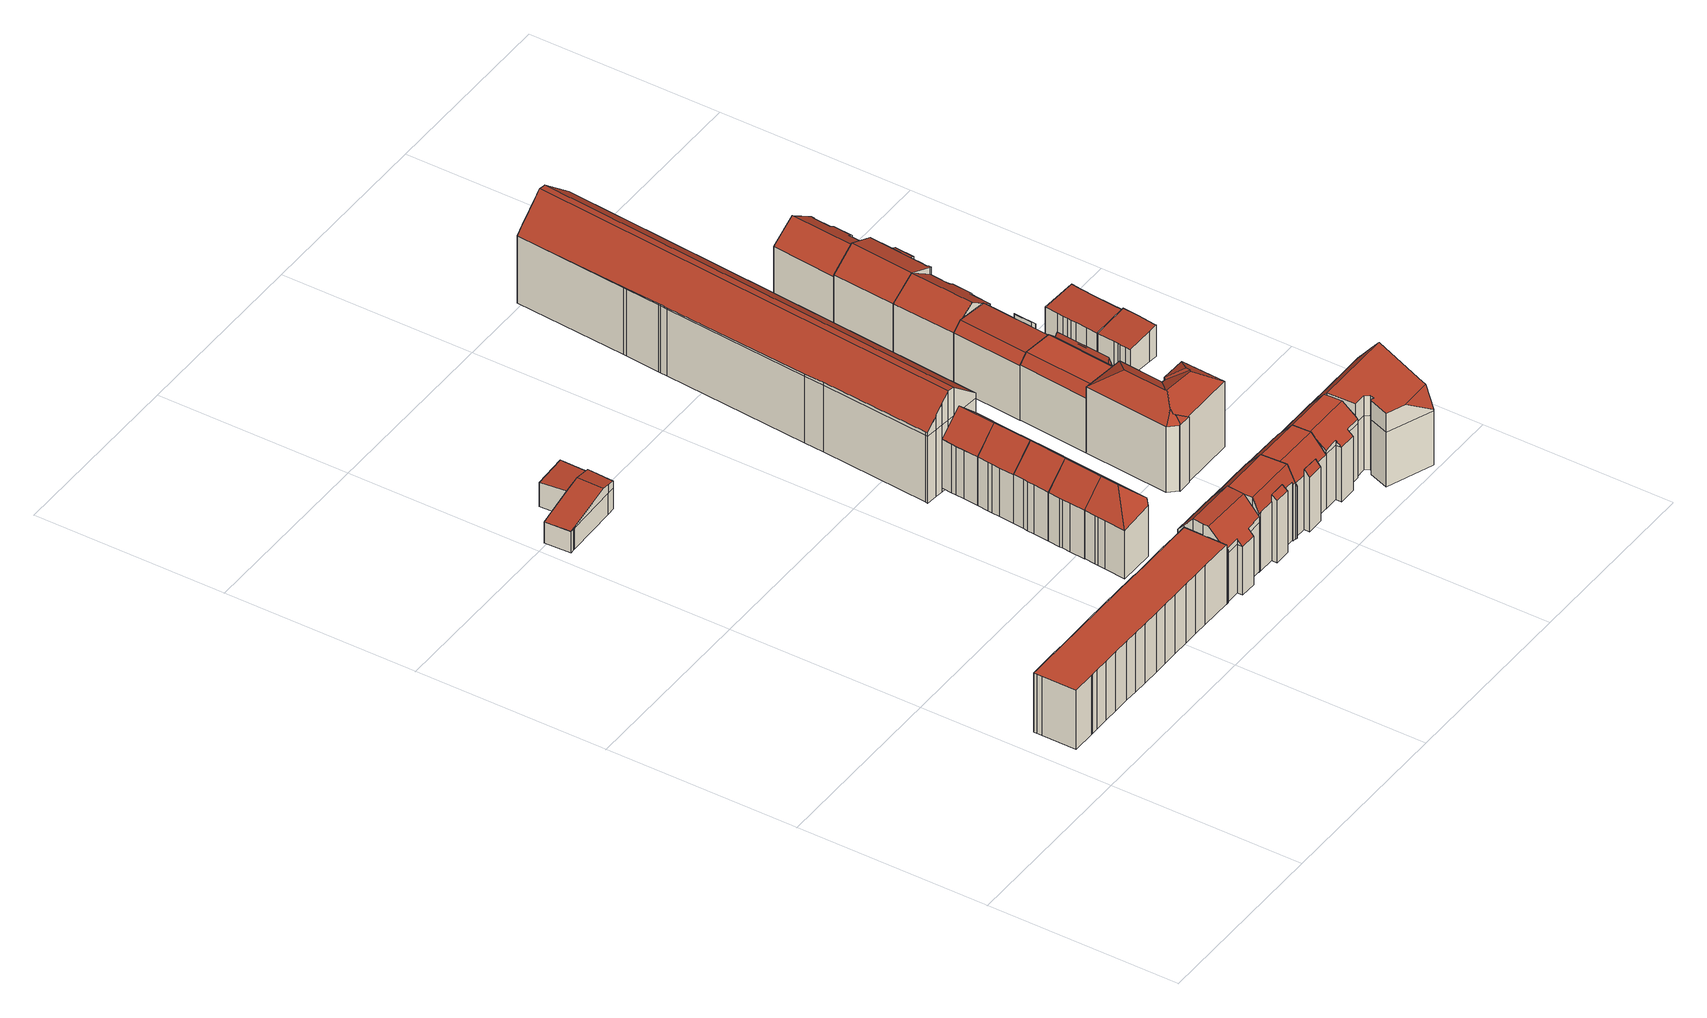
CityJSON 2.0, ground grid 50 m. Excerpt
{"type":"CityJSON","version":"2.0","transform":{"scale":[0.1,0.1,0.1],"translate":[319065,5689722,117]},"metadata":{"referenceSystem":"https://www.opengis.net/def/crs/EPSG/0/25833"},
"CityObjects":{
"building1":{"type":"Building","attributes":{"Dachtyp_tdc":"tdcPolyFlatRoof","Gemeindeschluessel":14713000,"Dachneigung":0,"QualitaetDacherkennung":72,"Geometrietyp2DReferenz":"3000","function":"31001_9998","roofType":"1000","measuredHeight":16.66},"geometry":[{"type":"MultiSurface","lod":"2","boundaries":[[[0,1,2,3]],[[1,4,5,2]],[[4,6,7,5]],[[6,8,9,7]],[[8,10,11,9]],[[10,12,13,11]],[[12,14,15,13]],[[14,16,17,15]],[[16,18,19,17]],[[18,20,21,19]],[[20,22,23,21]],[[22,24,25,23]],[[24,26,27,25]],[[26,28,29,27]],[[28,30,31,29]],[[30,32,33,31]],[[32,34,35,33]],[[34,36,37,35]],[[36,38,39,37]],[[38,40,41,39]],[[40,42,43,41]],[[42,44,45,43]],[[44,46,47,45]],[[46,48,49,47]],[[48,50,51,49]],[[50,52,53,51]],[[52,54,55,53]],[[54,56,57,55]],[[56,58,59,57]],[[58,60,61,59]],[[60,62,63,61]],[[62,64,65,63]],[[64,66,67,65]],[[66,0,3,67]],[[66,64,62,60,58,56,54,52,50,48,46,44,42,40,38,36,34,32,30,28,26,24,22,20,18,16,14,12,10,8,6,4,1,0]],[[3,2,5,7,9,11,13,15,17,19,21,23,25,27,29,31,33,35,37,39,41,43,45,47,49,51,53,55,57,59,61,63,65,67]]],"semantics":{"surfaces":[{"type":"WallSurface"},{"type":"RoofSurface"},{"type":"GroundSurface"}],"values":[0,0,0,0,0,0,0,0,0,0,0,0,0,0,0,0,0,0,0,0,0,0,0,0,0,0,0,0,0,0,0,0,0,0,1,2]}}]},
"building2":{"type":"Building","attributes":{"Gemeindeschluessel":14713000,"Geometrietyp2DReferenz":"3000","function":"31001_2000","roofType":"9999"},"children":["building2-1","building2-2"]},
"building2-1":{"type":"BuildingPart","attributes":{"Dachtyp_tdc":"tdcGableRoof","Dachneigung":11.37,"QualitaetDacherkennung":28,"Geometrietyp2DReferenz":"3000","roofType":"3100","measuredHeight":8.75},"parents":["building2"],"geometry":[{"type":"MultiSurface","lod":"2","boundaries":[[[68,69,70,71]],[[69,72,73,70]],[[72,74,75,73]],[[74,76,77,75]],[[76,78,79,77]],[[78,80,81,79]],[[82,68,71,83]],[[84,85,86,87,88]],[[89,90,91,86,85,92,78]],[[78,92,93,80]],[[72,91,90,74]],[[69,87,86,91,72]],[[74,90,89,76]],[[76,89,78]],[[68,88,87,69]],[[82,94,84,88,68]],[[71,70,73,75,77,79,81,83]],[[83,81,80,82]],[[93,92,85,84,94]],[[80,93,94,82]]],"semantics":{"surfaces":[{"type":"WallSurface"},{"type":"RoofSurface"},{"type":"GroundSurface"},{"type":"ClosureSurface"}],"values":[0,0,0,0,0,0,0,1,1,0,0,0,0,0,0,0,2,3,0,3]}}]},
"building2-2":{"type":"BuildingPart","attributes":{"Dachtyp_tdc":"tdcPolyFlatRoof","Dachneigung":2.94,"QualitaetDacherkennung":74,"Geometrietyp2DReferenz":"3000","roofType":"2100","measuredHeight":7.21},"parents":["building2"],"geometry":[{"type":"MultiSurface","lod":"2","boundaries":[[[95,96,97,98]],[[96,99,100,97]],[[99,94,82,83,100]],[[93,101,102,81,80]],[[101,95,98,102]],[[101,93,94,99,96,95]],[[98,97,100,83,81,102]],[[80,81,83,82]],[[93,80,82,94]]],"semantics":{"surfaces":[{"type":"WallSurface"},{"type":"RoofSurface"},{"type":"GroundSurface"},{"type":"ClosureSurface"}],"values":[0,0,0,0,0,1,2,3,3]}}]},
"building3":{"type":"Building","attributes":{"Dachtyp_tdc":"tdcFreeFormRoof","Gemeindeschluessel":14713000,"Dachneigung":47.73,"QualitaetDacherkennung":65,"Geometrietyp2DReferenz":"3000","function":"31001_9998","roofType":"5000","measuredHeight":20.26},"geometry":[{"type":"MultiSurface","lod":"2","boundaries":[[[103,104,105,106]],[[104,107,108,105]],[[107,109,110,108]],[[109,111,112,110]],[[111,113,114,112]],[[113,115,116,114]],[[115,117,118,116]],[[117,119,120,118]],[[119,121,122,120]],[[121,123,124,122]],[[123,125,126,124]],[[125,127,128,126]],[[127,129,130,128]],[[129,131,132,130]],[[131,103,106,132]],[[133,134,135,136,137]],[[131,129,138,139,140,141,142,143,144,145]],[[146,137,136,147,141,140]],[[109,142,141,147,111]],[[111,147,136,113]],[[121,146,140,123]],[[119,133,137,146,121]],[[131,145,103]],[[103,145,144,104]],[[104,144,143,107]],[[107,143,142,109]],[[123,140,139,125]],[[125,139,138,127]],[[127,138,129]],[[113,136,135,115]],[[115,135,134,117]],[[117,134,133,119]],[[106,105,108,110,112,114,116,118,120,122,124,126,128,130,132]]],"semantics":{"surfaces":[{"type":"WallSurface"},{"type":"RoofSurface"},{"type":"GroundSurface"}],"values":[0,0,0,0,0,0,0,0,0,0,0,0,0,0,0,1,1,1,0,0,0,0,0,0,0,0,0,0,0,0,0,0,2]}}]},
"building4":{"type":"Building","attributes":{"Dachtyp_tdc":"tdcFreeFormRoof","Gemeindeschluessel":14713000,"Dachneigung":43.68,"QualitaetDacherkennung":63,"Geometrietyp2DReferenz":"3000","function":"31001_9998","roofType":"5000","measuredHeight":19.43},"geometry":[{"type":"MultiSurface","lod":"2","boundaries":[[[148,149,150,151]],[[149,152,153,150]],[[152,154,155,153]],[[154,156,157,155]],[[156,158,159,157]],[[158,160,161,159]],[[160,162,163,161]],[[162,148,151,163]],[[162,164,165,148]],[[164,160,158,166,165]],[[165,166,156,154,152,149,148]],[[162,160,164]],[[158,156,166]],[[151,150,153,155,157,159,161,163]]],"semantics":{"surfaces":[{"type":"WallSurface"},{"type":"RoofSurface"},{"type":"GroundSurface"}],"values":[0,0,0,0,0,0,0,0,1,1,1,0,0,2]}}]},
"building5":{"type":"Building","attributes":{"Dachtyp_tdc":"tdcFreeFormRoof","Gemeindeschluessel":14713000,"Dachneigung":44.28,"QualitaetDacherkennung":69,"Geometrietyp2DReferenz":"3000","function":"31001_9998","roofType":"5000","measuredHeight":19.54},"geometry":[{"type":"MultiSurface","lod":"2","boundaries":[[[167,168,169,170]],[[168,171,172,169]],[[171,173,174,172]],[[173,175,176,174]],[[175,177,178,176]],[[177,179,180,178]],[[179,167,170,180]],[[181,182,183,158]],[[182,179,177,175,173,171,183]],[[179,182,181,167]],[[168,158,183,171]],[[167,181,158,168]],[[170,169,172,174,176,178,180]]],"semantics":{"surfaces":[{"type":"WallSurface"},{"type":"RoofSurface"},{"type":"GroundSurface"}],"values":[0,0,0,0,0,0,0,1,1,0,0,0,2]}}]},
"building6":{"type":"Building","attributes":{"Dachtyp_tdc":"tdcGableRoof","Gemeindeschluessel":14713000,"Dachneigung":43.61,"QualitaetDacherkennung":69,"Geometrietyp2DReferenz":"3000","function":"31001_9998","roofType":"3100","measuredHeight":19.54},"geometry":[{"type":"MultiSurface","lod":"2","boundaries":[[[184,185,180,186]],[[185,187,188,180]],[[187,189,190,188]],[[189,191,192,190]],[[191,193,194,192]],[[193,195,196,194]],[[195,197,198,196]],[[197,199,170,198]],[[199,184,186,170]],[[195,193,191,189,187,185,184]],[[184,199,197,195]],[[186,180,188,190,192,194,196,198,170]]],"semantics":{"surfaces":[{"type":"WallSurface"},{"type":"RoofSurface"},{"type":"GroundSurface"}],"values":[0,0,0,0,0,0,0,0,0,1,1,2]}}]},
"building7":{"type":"Building","attributes":{"Gemeindeschluessel":14713000,"Geometrietyp2DReferenz":"3000","function":"31001_9998","roofType":"9999"},"children":["building7-1","building7-2"]},
"building7-1":{"type":"BuildingPart","attributes":{"Dachtyp_tdc":"tdcCutGableRoof","Dachneigung":2.32,"QualitaetDacherkennung":68,"Geometrietyp2DReferenz":"3000","roofType":"9999","measuredHeight":20.34},"parents":["building7"],"geometry":[{"type":"MultiSurface","lod":"2","boundaries":[[[200,201,202,203]],[[201,204,205,202]],[[204,206,207,205]],[[206,208,209,207]],[[208,210,211,209]],[[210,212,213,211]],[[212,214,215,213]],[[214,216,215]],[[217,218,219,220]],[[218,221,222,219]],[[221,223,224,222]],[[223,225,226,224]],[[225,200,203,226]],[[204,201,200,225]],[[223,221,218,217,216,214,212,210,208,206]],[[225,223,206,204]],[[203,202,205,207,209,211,213,215,220,219,222,224,226]],[[217,220,215,216]]],"semantics":{"surfaces":[{"type":"WallSurface"},{"type":"RoofSurface"},{"type":"GroundSurface"},{"type":"ClosureSurface"}],"values":[0,0,0,0,0,0,0,0,0,0,0,0,0,1,1,1,2,3]}}]},
"building7-2":{"type":"BuildingPart","attributes":{"Dachtyp_tdc":"tdcPolyFlatRoof","Dachneigung":38.12,"QualitaetDacherkennung":47,"Geometrietyp2DReferenz":"3000","roofType":"2100","measuredHeight":18.67},"parents":["building7"],"geometry":[{"type":"MultiSurface","lod":"2","boundaries":[[[227,228,229,215,216]],[[228,230,231,229]],[[230,232,220,231]],[[232,217,220]],[[232,230,228,227]],[[215,229,231,220]],[[216,217,232,227]],[[216,215,220,217]]],"semantics":{"surfaces":[{"type":"WallSurface"},{"type":"RoofSurface"},{"type":"GroundSurface"},{"type":"ClosureSurface"}],"values":[0,0,0,0,1,2,0,3]}}]},
"building8":{"type":"Building","attributes":{"Dachtyp_tdc":"tdcFreeFormRoof","Gemeindeschluessel":14713000,"Dachneigung":44.34,"QualitaetDacherkennung":71,"Geometrietyp2DReferenz":"3000","function":"31001_9998","roofType":"5000","measuredHeight":19.53},"geometry":[{"type":"MultiSurface","lod":"2","boundaries":[[[197,233,194,198]],[[233,234,235,194]],[[234,236,237,235]],[[236,238,239,237]],[[238,240,241,239]],[[240,242,243,241]],[[242,197,198,243]],[[197,242,244,195]],[[195,244,240,238,236,234,233]],[[233,197,195]],[[242,240,244]],[[198,194,235,237,239,241,243]]],"semantics":{"surfaces":[{"type":"WallSurface"},{"type":"RoofSurface"},{"type":"GroundSurface"}],"values":[0,0,0,0,0,0,0,1,1,0,0,2]}}]},
"building9":{"type":"Building","attributes":{"Dachtyp_tdc":"tdcFreeFormRoof","Gemeindeschluessel":14713000,"Dachneigung":44.51,"QualitaetDacherkennung":69,"Geometrietyp2DReferenz":"3000","function":"31001_9998","roofType":"5000","measuredHeight":19.52},"geometry":[{"type":"MultiSurface","lod":"2","boundaries":[[[245,246,247,248]],[[246,249,250,247]],[[249,251,252,250]],[[251,253,254,252]],[[253,242,243,254]],[[242,240,241,243]],[[240,245,248,241]],[[255,256,257,258,259,260,261]],[[262,255,261,242]],[[253,262,242]],[[251,256,255,262,253]],[[240,260,259,245]],[[242,261,260,240]],[[245,259,258,246]],[[246,258,257,249]],[[249,257,256,251]],[[248,247,250,252,254,243,241]]],"semantics":{"surfaces":[{"type":"WallSurface"},{"type":"RoofSurface"},{"type":"GroundSurface"}],"values":[0,0,0,0,0,0,0,1,1,0,0,0,0,0,0,0,2]}}]},
"building10":{"type":"Building","attributes":{"Gemeindeschluessel":14713000,"Geometrietyp2DReferenz":"3000","function":"31001_9998","roofType":"9999"},"children":["building10-1","building10-2"]},
"building10-1":{"type":"BuildingPart","attributes":{"Dachtyp_tdc":"tdcPolyFlatRoof","Dachneigung":49.59,"QualitaetDacherkennung":39,"Geometrietyp2DReferenz":"3000","roofType":"2100","measuredHeight":16.96},"parents":["building10"],"geometry":[{"type":"MultiSurface","lod":"2","boundaries":[[[263,264,265,266,267]],[[264,268,269,265]],[[268,270,271,269]],[[270,272,271]],[[270,268,264,263]],[[266,265,269,271]],[[267,272,270,263]],[[267,266,271,272]]],"semantics":{"surfaces":[{"type":"WallSurface"},{"type":"RoofSurface"},{"type":"GroundSurface"},{"type":"ClosureSurface"}],"values":[0,0,0,0,1,2,0,3]}}]},
"building10-2":{"type":"BuildingPart","attributes":{"Dachtyp_tdc":"tdcCutGableRoof","Dachneigung":50.62,"QualitaetDacherkennung":75,"Geometrietyp2DReferenz":"3000","roofType":"9999","measuredHeight":20.05},"parents":["building10"],"geometry":[{"type":"MultiSurface","lod":"2","boundaries":[[[273,274,275,276]],[[274,277,278,275]],[[277,279,280,278]],[[279,281,282,280]],[[281,283,284,282]],[[283,267,266,284]],[[272,285,286,271]],[[285,287,288,286]],[[287,289,290,288]],[[289,291,292,290]],[[291,293,294,292]],[[293,273,276,294]],[[277,274,273,293]],[[291,289,287,285,272,267,283,281,279]],[[293,291,279,277]],[[276,275,278,280,282,284,266,271,286,288,290,292,294]],[[271,266,267,272]]],"semantics":{"surfaces":[{"type":"WallSurface"},{"type":"RoofSurface"},{"type":"GroundSurface"},{"type":"ClosureSurface"}],"values":[0,0,0,0,0,0,0,0,0,0,0,0,1,1,1,2,3]}}]},
"building11":{"type":"Building","attributes":{"Dachtyp_tdc":"tdcFreeFormRoof","Gemeindeschluessel":14713000,"Dachneigung":40.03,"QualitaetDacherkennung":53,"Geometrietyp2DReferenz":"3000","function":"31001_9998","roofType":"5000","measuredHeight":20.14},"geometry":[{"type":"MultiSurface","lod":"2","boundaries":[[[295,296,297,298]],[[296,299,300,297]],[[299,301,302,300]],[[301,303,304,302]],[[303,305,306,304]],[[305,307,308,306]],[[307,309,310,308]],[[309,311,312,310]],[[311,313,314,312]],[[313,315,316,314]],[[315,295,298,316]],[[315,313,317,318,319,320,321,322,323]],[[324,303,301,277]],[[320,325,324,277,326,321]],[[296,322,321,326,299]],[[299,326,277,301]],[[303,324,325,305]],[[305,325,320,319,307]],[[315,323,295]],[[295,323,322,296]],[[307,319,318,309]],[[309,318,317,311]],[[311,317,313]],[[298,297,300,302,304,306,308,310,312,314,316]]],"semantics":{"surfaces":[{"type":"WallSurface"},{"type":"RoofSurface"},{"type":"GroundSurface"}],"values":[0,0,0,0,0,0,0,0,0,0,0,1,1,1,0,0,0,0,0,0,0,0,0,2]}}]},
"building12":{"type":"Building","attributes":{"Dachtyp_tdc":"tdcFreeFormRoof","Gemeindeschluessel":14713000,"Dachneigung":45.73,"QualitaetDacherkennung":44,"Geometrietyp2DReferenz":"3000","function":"31001_9998","roofType":"5000","measuredHeight":27.24},"geometry":[{"type":"MultiSurface","lod":"2","boundaries":[[[327,328,329,330]],[[328,331,332,329]],[[331,333,334,332]],[[333,335,336,334]],[[335,337,338,336]],[[337,339,340,338]],[[339,341,342,340]],[[341,343,344,342]],[[343,345,346,344]],[[345,347,348,346]],[[347,349,350,348]],[[349,351,352,350]],[[351,353,354,352]],[[353,355,356,354]],[[355,357,358,356]],[[357,359,360,358]],[[359,361,362,360]],[[361,363,364,362]],[[363,327,330,364]],[[365,366,367,368]],[[369,355,370,371,372,373,374,375,376,377,378,379,380,381,382,383]],[[367,384,382,381,368]],[[359,383,382,384,361]],[[361,384,367,366,363]],[[357,369,383,359]],[[328,368,381,331]],[[331,381,380,333]],[[333,380,379,335]],[[335,379,378,337]],[[337,378,377,339]],[[339,377,376,341]],[[341,376,375,343]],[[343,375,374,345]],[[345,374,373,347]],[[347,373,372,349]],[[349,372,371,351]],[[351,371,370,353]],[[353,370,355]],[[355,369,357]],[[327,365,368,328]],[[363,366,365,327]],[[330,329,332,334,336,338,340,342,344,346,348,350,352,354,356,358,360,362,364]]],"semantics":{"surfaces":[{"type":"WallSurface"},{"type":"RoofSurface"},{"type":"GroundSurface"}],"values":[0,0,0,0,0,0,0,0,0,0,0,0,0,0,0,0,0,0,0,1,1,1,0,0,0,0,0,0,0,0,0,0,0,0,0,0,0,0,0,0,0,2]}}]},
"building13":{"type":"Building","attributes":{"Dachtyp_tdc":"tdcFreeFormRoof","Gemeindeschluessel":14713000,"Dachneigung":34.85,"QualitaetDacherkennung":61,"Geometrietyp2DReferenz":"3000","function":"31001_9998","roofType":"5000","measuredHeight":22.9},"geometry":[{"type":"MultiSurface","lod":"2","boundaries":[[[385,386,387,388]],[[386,389,390,387]],[[389,391,392,390]],[[391,393,394,392]],[[393,395,396,394]],[[395,397,398,396]],[[397,399,400,398]],[[399,401,402,400]],[[401,403,404,402]],[[403,405,406,404]],[[405,407,408,406]],[[407,409,410,408]],[[409,385,388,410]],[[411,412,413,409,407]],[[411,407,405]],[[412,411,405,403]],[[414,415,413,412,403,401]],[[416,417,414,401,399]],[[416,399,397]],[[417,416,397,395]],[[418,415,414,417,395,393]],[[419,420,421,418,393,391]],[[419,391,389]],[[420,419,389,386]],[[421,420,386,385]],[[413,415,418,421,385,409]],[[388,387,390,392,394,396,398,400,402,404,406,408,410]]],"semantics":{"surfaces":[{"type":"WallSurface"},{"type":"RoofSurface"},{"type":"GroundSurface"}],"values":[0,0,0,0,0,0,0,0,0,0,0,0,0,1,1,1,1,1,1,1,1,1,1,1,1,1,2]}}]},
"building14":{"type":"Building","attributes":{"Gemeindeschluessel":14713000,"Geometrietyp2DReferenz":"3000","function":"31001_9998","roofType":"9999"},"children":["building14-1","building14-2","building14-3"]},
"building14-1":{"type":"BuildingPart","attributes":{"Dachtyp_tdc":"tdcPolyFlatRoof","Dachneigung":47.37,"QualitaetDacherkennung":74,"Geometrietyp2DReferenz":"3000","roofType":"2100","measuredHeight":16.37},"parents":["building14"],"geometry":[{"type":"MultiSurface","lod":"2","boundaries":[[[422,423,424,425,426]],[[427,428,429,430,431]],[[428,422,426,429]],[[428,427,432,423,422]],[[426,425,433,430,429]],[[434,424,423,432]],[[434,433,425,424]],[[431,434,432,427]],[[431,430,433,434]]],"semantics":{"surfaces":[{"type":"WallSurface"},{"type":"RoofSurface"},{"type":"GroundSurface"},{"type":"ClosureSurface"}],"values":[0,0,0,1,2,0,3,0,3]}}]},
"building14-2":{"type":"BuildingPart","attributes":{"Dachtyp_tdc":"tdcFreeFormRoof","Dachneigung":77.93,"QualitaetDacherkennung":43,"Geometrietyp2DReferenz":"3000","roofType":"5000","measuredHeight":17.54},"parents":["building14"],"geometry":[{"type":"MultiSurface","lod":"2","boundaries":[[[435,436,437,438]],[[436,439,440,437]],[[439,431,430,440]],[[424,441,442,425]],[[441,443,444,442]],[[445,446,447,448]],[[446,449,450,447]],[[449,451,452,450]],[[451,453,454,452]],[[453,455,456,454]],[[455,435,438,456]],[[451,449,446,445,457]],[[445,443,458,457]],[[443,441,458]],[[441,424,434,431,439,436,435,455,453,451,457,458]],[[438,437,440,430,433,425,442,444,448,447,450,452,454,456]],[[433,430,431,434]],[[424,425,433,434]],[[448,444,443,445]]],"semantics":{"surfaces":[{"type":"WallSurface"},{"type":"RoofSurface"},{"type":"GroundSurface"},{"type":"ClosureSurface"}],"values":[0,0,0,0,0,0,0,0,0,0,0,1,1,1,1,2,3,3,3]}}]},
"building14-3":{"type":"BuildingPart","attributes":{"Dachtyp_tdc":"tdcCutGableRoof","Dachneigung":1.86,"QualitaetDacherkennung":78,"Geometrietyp2DReferenz":"3000","roofType":"9999","measuredHeight":17.89},"parents":["building14"],"geometry":[{"type":"MultiSurface","lod":"2","boundaries":[[[459,460,461,462]],[[460,463,464,461]],[[463,465,466,464]],[[465,467,446,447,466]],[[468,469,470,444,443]],[[469,471,472,470]],[[471,473,474,472]],[[473,459,462,474]],[[463,460,459,473]],[[471,469,468,467,465]],[[473,471,465,463]],[[462,461,464,466,447,448,444,470,472,474]],[[443,445,446,467,468]],[[443,444,448,445]],[[445,448,447,446]]],"semantics":{"surfaces":[{"type":"WallSurface"},{"type":"RoofSurface"},{"type":"GroundSurface"},{"type":"ClosureSurface"}],"values":[0,0,0,0,0,0,0,0,1,1,1,2,0,3,3]}}]},
"building15":{"type":"Building","attributes":{"Gemeindeschluessel":14713000,"Geometrietyp2DReferenz":"3000","function":"31001_9998","roofType":"9999"},"children":["building15-1","building15-2"]},
"building15-1":{"type":"BuildingPart","attributes":{"Dachtyp_tdc":"tdcPolyFlatRoof","Dachneigung":43.66,"QualitaetDacherkennung":77,"Geometrietyp2DReferenz":"3000","roofType":"2100","measuredHeight":16.14},"parents":["building15"],"geometry":[{"type":"MultiSurface","lod":"2","boundaries":[[[475,476,477,478,479]],[[476,480,481,477]],[[480,482,483,481]],[[482,484,485,486,483]],[[487,484,482,480,476,475]],[[478,477,481,483,486,488]],[[489,485,484,487]],[[489,488,486,485]],[[479,489,487,475]],[[479,478,488,489]]],"semantics":{"surfaces":[{"type":"WallSurface"},{"type":"RoofSurface"},{"type":"GroundSurface"},{"type":"ClosureSurface"}],"values":[0,0,0,0,1,2,0,3,0,3]}}]},
"building15-2":{"type":"BuildingPart","attributes":{"Dachtyp_tdc":"tdcCutGableRoof","Dachneigung":3.29,"QualitaetDacherkennung":89,"Geometrietyp2DReferenz":"3000","roofType":"9999","measuredHeight":17.68},"parents":["building15"],"geometry":[{"type":"MultiSurface","lod":"2","boundaries":[[[490,491,492,493]],[[491,494,495,492]],[[494,496,497,495]],[[496,498,499,497]],[[498,500,501,499]],[[500,502,503,501]],[[502,504,505,503]],[[504,506,507,505]],[[506,508,477,507]],[[508,479,478,477]],[[485,509,510,486]],[[509,511,512,510]],[[511,513,514,512]],[[513,490,493,514]],[[494,491,490,513]],[[511,509,485,489,479,508,506,504,502,500,498,496]],[[513,511,496,494]],[[493,492,495,497,499,501,503,505,507,477,478,488,486,510,512,514]],[[488,478,479,489]],[[485,486,488,489]]],"semantics":{"surfaces":[{"type":"WallSurface"},{"type":"RoofSurface"},{"type":"GroundSurface"},{"type":"ClosureSurface"}],"values":[0,0,0,0,0,0,0,0,0,0,0,0,0,0,1,1,1,2,3,3]}}]},
"building16":{"type":"Building","attributes":{"Dachtyp_tdc":"tdcFreeFormRoof","Gemeindeschluessel":14713000,"Dachneigung":0.299,"QualitaetDacherkennung":45,"Geometrietyp2DReferenz":"3000","function":"31001_9998","roofType":"5000","measuredHeight":21.04},"geometry":[{"type":"MultiSurface","lod":"2","boundaries":[[[515,516,517,518]],[[516,519,520,517]],[[519,521,522,520]],[[521,523,524,522]],[[523,525,526,524]],[[525,527,528,526]],[[527,529,530,528]],[[529,531,532,530]],[[531,533,534,532]],[[533,535,536,534]],[[535,537,538,536]],[[537,539,540,538]],[[539,541,542,540]],[[541,543,544,542]],[[543,545,546,544]],[[545,547,548,546]],[[547,549,550,548]],[[549,515,518,550]],[[551,552,553,554,533,555,556,557]],[[558,559,560]],[[560,561,551,557,562,563,564,565,566,567,568,558]],[[547,559,558,568,549]],[[549,568,567,515]],[[515,567,566,516]],[[516,566,565,519]],[[519,565,564,521]],[[521,564,563,523]],[[523,563,562,525]],[[525,562,557,527]],[[541,551,561,543]],[[543,561,560,545]],[[545,560,559,547]],[[527,557,556,529]],[[529,556,555,531]],[[531,555,533]],[[535,554,553,537]],[[533,554,535]],[[537,553,552,539]],[[539,552,551,541]],[[518,517,520,522,524,526,528,530,532,534,536,538,540,542,544,546,548,550]]],"semantics":{"surfaces":[{"type":"WallSurface"},{"type":"RoofSurface"},{"type":"GroundSurface"}],"values":[0,0,0,0,0,0,0,0,0,0,0,0,0,0,0,0,0,0,1,1,1,0,0,0,0,0,0,0,0,0,0,0,0,0,0,0,0,0,0,2]}}]},
"building17":{"type":"Building","attributes":{"Dachtyp_tdc":"tdcFreeFormRoof","Gemeindeschluessel":14713000,"Dachneigung":34.72,"QualitaetDacherkennung":90,"Geometrietyp2DReferenz":"3000","function":"31001_9998","roofType":"5000","measuredHeight":20.16},"geometry":[{"type":"MultiSurface","lod":"2","boundaries":[[[569,570,571,572]],[[570,573,574,571]],[[573,575,576,574]],[[575,577,578,576]],[[577,491,579,578]],[[491,580,581,579]],[[580,582,583,581]],[[582,584,585,583]],[[584,586,587,585]],[[586,569,572,587]],[[569,586,584,582,588,589,577,575,573,570]],[[589,588,580,491]],[[491,577,589]],[[582,580,588]],[[572,571,574,576,578,579,581,583,585,587]]],"semantics":{"surfaces":[{"type":"WallSurface"},{"type":"RoofSurface"},{"type":"GroundSurface"}],"values":[0,0,0,0,0,0,0,0,0,0,1,1,0,0,2]}}]},
"building18":{"type":"Building","attributes":{"Gemeindeschluessel":14713000,"Geometrietyp2DReferenz":"3000","function":"31001_9998","roofType":"9999"},"children":["building18-1","building18-2"]},
"building18-1":{"type":"BuildingPart","attributes":{"Dachtyp_tdc":"tdcPolyFlatRoof","Dachneigung":22.16,"QualitaetDacherkennung":86,"Geometrietyp2DReferenz":"3000","roofType":"2100","measuredHeight":17.87},"parents":["building18"],"geometry":[{"type":"MultiSurface","lod":"2","boundaries":[[[590,591,592,593]],[[594,595,596,597]],[[595,590,593,596]],[[595,594,591,590]],[[593,592,597,596]],[[594,597,592,591]]],"semantics":{"surfaces":[{"type":"WallSurface"},{"type":"RoofSurface"},{"type":"GroundSurface"},{"type":"ClosureSurface"}],"values":[0,0,0,1,2,3]}}]},
"building18-2":{"type":"BuildingPart","attributes":{"Dachtyp_tdc":"tdcGableRoof","Dachneigung":37.06,"QualitaetDacherkennung":82,"Geometrietyp2DReferenz":"3000","roofType":"3100","measuredHeight":20.55},"parents":["building18"],"geometry":[{"type":"MultiSurface","lod":"2","boundaries":[[[591,598,599,592]],[[598,600,601,599]],[[600,602,603,601]],[[602,604,605,603]],[[604,606,607,605]],[[606,608,609,607]],[[608,610,611,609]],[[610,612,613,611]],[[612,614,615,613]],[[614,616,617,615]],[[616,618,619,617]],[[618,594,597,619]],[[616,614,612,610]],[[610,608,606,604,602,600,598,591,594,618,616]],[[592,599,601,603,605,607,609,611,613,615,617,619,597]],[[592,597,594,591]]],"semantics":{"surfaces":[{"type":"WallSurface"},{"type":"RoofSurface"},{"type":"GroundSurface"},{"type":"ClosureSurface"}],"values":[0,0,0,0,0,0,0,0,0,0,0,0,1,1,2,3]}}]},
"building19":{"type":"Building","attributes":{"Dachtyp_tdc":"tdcPolyFlatRoof","Gemeindeschluessel":14713000,"Dachneigung":6.93,"QualitaetDacherkennung":70,"Geometrietyp2DReferenz":"3000","function":"31001_9998","roofType":"2100","measuredHeight":8.9},"geometry":[{"type":"MultiSurface","lod":"2","boundaries":[[[620,621,622,623]],[[621,624,625,622]],[[624,626,627,625]],[[626,628,629,627]],[[628,630,631,629]],[[630,632,633,631]],[[632,634,635,633]],[[634,636,637,635]],[[636,638,639,637]],[[638,640,641,639]],[[640,642,643,641]],[[642,620,623,643]],[[642,640,638,636,634,632,630,628,626,624,621,620]],[[623,622,625,627,629,631,633,635,637,639,641,643]]],"semantics":{"surfaces":[{"type":"WallSurface"},{"type":"RoofSurface"},{"type":"GroundSurface"}],"values":[0,0,0,0,0,0,0,0,0,0,0,0,1,2]}}]},
"building20":{"type":"Building","attributes":{"Dachtyp_tdc":"tdcFreeFormRoof","Gemeindeschluessel":14713000,"Dachneigung":34.22,"QualitaetDacherkennung":84,"Geometrietyp2DReferenz":"3000","function":"31001_9998","roofType":"5000","measuredHeight":20.02},"geometry":[{"type":"MultiSurface","lod":"2","boundaries":[[[644,645,646,647]],[[645,648,649,646]],[[648,650,651,649]],[[650,652,653,651]],[[652,654,655,653]],[[654,656,657,655]],[[656,658,659,657]],[[658,660,661,659]],[[660,662,663,661]],[[662,664,665,663]],[[664,666,667,665]],[[666,668,669,667]],[[668,644,647,669]],[[660,658,656,654,652,650,648,670,671,668,666,664,662]],[[671,670,645,644]],[[648,645,670]],[[644,668,671]],[[647,646,649,651,653,655,657,659,661,663,665,667,669]]],"semantics":{"surfaces":[{"type":"WallSurface"},{"type":"RoofSurface"},{"type":"GroundSurface"}],"values":[0,0,0,0,0,0,0,0,0,0,0,0,0,1,1,0,0,2]}}]},
"building21":{"type":"Building","attributes":{"Gemeindeschluessel":14713000,"Geometrietyp2DReferenz":"3000","function":"31001_9998","roofType":"9999"},"children":["building21-1","building21-2"]},
"building21-1":{"type":"BuildingPart","attributes":{"Dachtyp_tdc":"tdcPolyFlatRoof","Dachneigung":0,"QualitaetDacherkennung":6,"Geometrietyp2DReferenz":"3000","roofType":"1000","measuredHeight":2.48},"parents":["building21"],"geometry":[{"type":"MultiSurface","lod":"2","boundaries":[[[672,673,674,675]],[[673,676,677,674]],[[676,678,679,677]],[[678,676,673,672]],[[675,674,677,679]],[[675,679,678,672]]],"semantics":{"surfaces":[{"type":"WallSurface"},{"type":"RoofSurface"},{"type":"GroundSurface"},{"type":"ClosureSurface"}],"values":[0,0,0,1,2,3]}}]},
"building21-2":{"type":"BuildingPart","attributes":{"Dachtyp_tdc":"tdcPolyFlatRoof","Dachneigung":3.8,"QualitaetDacherkennung":89,"Geometrietyp2DReferenz":"3000","roofType":"2100","measuredHeight":3.68},"parents":["building21"],"geometry":[{"type":"MultiSurface","lod":"2","boundaries":[[[680,681,682,683]],[[681,684,685,682]],[[684,686,672,675,685]],[[687,680,683,679,678]],[[687,686,684,681,680]],[[683,682,685,675,679]],[[678,672,686,687]],[[678,679,675,672]]],"semantics":{"surfaces":[{"type":"WallSurface"},{"type":"RoofSurface"},{"type":"GroundSurface"},{"type":"ClosureSurface"}],"values":[0,0,0,0,1,2,0,3]}}]},
"building22":{"type":"Building","attributes":{"Dachtyp_tdc":"tdcPolyFlatRoof","Gemeindeschluessel":14713000,"Dachneigung":4.11,"QualitaetDacherkennung":66,"Geometrietyp2DReferenz":"3000","function":"31001_9998","roofType":"2100","measuredHeight":9.22},"geometry":[{"type":"MultiSurface","lod":"2","boundaries":[[[688,689,690,691]],[[689,692,693,690]],[[692,694,695,693]],[[694,696,697,695]],[[696,698,699,697]],[[698,700,701,699]],[[700,702,703,701]],[[702,704,705,703]],[[704,706,707,705]],[[706,708,709,707]],[[708,710,711,709]],[[710,712,713,711]],[[712,688,691,713]],[[712,710,708,706,704,702,700,698,696,694,692,689,688]],[[691,690,693,695,697,699,701,703,705,707,709,711,713]]],"semantics":{"surfaces":[{"type":"WallSurface"},{"type":"RoofSurface"},{"type":"GroundSurface"}],"values":[0,0,0,0,0,0,0,0,0,0,0,0,0,1,2]}}]}
},
"vertices":[
[643,115,202],[557,115,202],[557,115,35],[643,115,35],[519,115,202],[519,115,35],[481,115,202],[481,115,35],[436,115,202],[436,115,35],[396,115,202],[396,115,35],[361,115,202],[361,115,35],[315,115,202],[315,115,35],[277,115,202],[277,115,35],[242,116,202],[242,116,35],[197,116,202],[197,116,35],[159,116,202],[159,116,35],[122,116,202],[122,116,35],[104,116,202],[104,116,35],[100,116,202],[100,116,35],[37,116,202],[37,116,35],[38,205,202],[38,205,35],[38,218,202],[38,218,35],[38,228,202],[38,228,35],[42,228,202],[42,228,35],[98,228,202],[98,228,35],[118,228,202],[118,228,35],[157,228,202],[157,228,35],[218,228,202],[218,228,35],[239,228,202],[239,228,35],[340,228,202],[340,228,35],[361,228,202],[361,228,35],[440,228,202],[440,228,35],[454,227,202],[454,227,35],[485,227,202],[485,227,35],[561,227,202],[561,227,35],[574,227,202],[574,227,35],[606,227,202],[606,227,35],[644,227,202],[644,227,35],
[190,1429,90],[168,1428,90],[168,1428,31],[190,1429,31],[27,1424,90],[27,1424,31],[23,1424,90],[23,1424,31],[12,1423,90],[12,1423,31],[9,1492,90],[9,1492,31],[113,1496,90],[113,1496,31],[195,1499,90],[195,1499,31],[195,1499,109],[150,1497,118],[149,1427,118],[168,1428,114],[190,1429,110],[12,1423,91],[23,1424,93],[27,1424,94],[113,1496,111],[113,1496,103],[195,1499,103],
[201,1574,99],[200,1568,99],[200,1568,31],[201,1574,31],[198,1539,101],[198,1539,31],[110,1570,99],[110,1570,31],
[690,117,170],[649,117,170],[649,117,33],[690,117,33],[649,115,170],[649,115,33],[643,115,170],[643,115,33],[643,176,170],[643,176,33],[644,203,170],[644,203,33],[644,227,170],[644,227,33],[644,243,170],[644,243,33],[782,242,170],[782,242,33],[781,185,170],[781,185,33],[780,159,170],[780,159,33],[779,117,170],[779,117,33],[733,117,170],[733,117,33],[733,102,170],[733,102,33],[690,103,170],[690,103,33],[782,242,188],[644,243,189],[644,227,207],[644,203,236],[781,202,236],[733,117,187],[779,117,187],[780,159,234],[643,161,234],[643,115,183],[649,115,183],[649,117,185],[690,117,186],[781,185,235],[643,176,234],
[605,357,161],[610,411,161],[610,411,25],[605,357,25],[612,431,161],[612,431,25],[613,440,161],[613,440,25],[616,469,162],[616,469,25],[734,459,162],[734,459,25],[728,384,161],[728,384,25],[698,356,168],[698,356,25],[709,367,178],[671,417,219],[675,464,219],
[743,559,161],[734,459,161],[734,459,24],[743,559,24],[616,469,161],[616,469,24],[619,509,161],[619,509,24],[621,530,161],[621,530,24],[622,538,161],[622,538,24],[625,570,161],[625,570,24],[743,559,162],[684,564,220],[675,464,220],
[685,564,220],[625,570,162],[685,564,24],[629,610,162],[629,610,24],[630,627,163],[630,627,24],[632,640,163],[632,640,24],[635,668,163],[635,668,24],[694,663,220],[694,663,24],[752,658,163],[752,658,24],[743,559,163],
[782,242,187],[919,242,187],[919,242,31],[782,242,31],[919,203,231],[919,203,31],[919,135,234],[919,135,31],[919,114,190],[919,114,31],[911,114,190],[911,114,31],[911,117,196],[911,117,31],[871,117,197],[871,117,31],[871,117,196],[828,117,196],[785,117,196],[785,117,31],[828,117,31],[779,117,196],[779,117,31],[780,135,234],[780,135,31],[781,203,231],[781,203,31],
[871,117,217],[870,102,206],[870,102,31],[828,102,206],[828,102,31],[828,117,217],
[635,668,161],[638,706,161],[638,706,24],[640,727,161],[640,727,24],[641,738,161],[641,738,24],[644,768,161],[644,768,24],[763,757,161],[763,757,24],[703,763,220],
[647,807,161],[649,827,161],[649,827,24],[647,807,24],[650,840,161],[650,840,24],[653,867,161],[653,867,24],[771,856,161],[771,856,24],[712,861,219],[653,867,163],[650,840,162],[649,827,162],[647,807,162],[644,768,162],[703,762,219],[771,856,162],
[1004,116,199],[1004,102,182],[1004,102,29],[1004,116,29],[1004,116,182],[959,102,182],[959,102,29],[959,117,199],[959,117,29],[959,117,182],
[919,242,186],[1046,241,185],[1046,241,29],[919,242,29],[1046,203,228],[1046,203,29],[1046,155,230],[1046,155,29],[1047,116,181],[1047,116,29],[1005,116,182],[1005,116,29],[926,117,182],[926,117,29],[925,113,177],[925,113,29],[919,114,178],[919,114,29],[919,156,230],[919,156,29],[919,204,228],[919,204,29],
[1086,116,182],[1047,116,182],[1047,116,28],[1086,116,28],[1046,201,182],[1046,201,28],[1046,241,182],[1046,241,28],[1174,241,182],[1174,241,28],[1175,173,182],[1175,173,28],[1175,122,182],[1175,122,28],[1175,116,182],[1175,116,28],[1133,116,182],[1133,116,28],[1133,101,182],[1133,101,28],[1086,101,182],[1086,101,28],[1133,116,194],[1175,116,194],[1175,122,200],[1175,157,229],[1046,157,229],[1047,116,194],[1086,116,195],[1174,203,228],[1175,173,229],[1046,201,228],
[771,856,202],[693,863,202],[693,863,13],[771,856,13],[674,865,202],[674,865,13],[653,867,202],[653,867,13],[632,869,202],[632,869,13],[602,871,202],[602,871,13],[603,878,202],[603,878,13],[627,1161,202],[627,1161,13],[631,1213,202],[631,1213,13],[662,1593,202],[662,1593,13],[664,1612,202],[664,1612,13],[665,1617,202],[665,1617,13],[672,1706,202],[672,1706,13],[673,1715,202],[673,1715,13],[697,2009,202],[697,2009,13],[715,2008,202],[715,2008,13],[766,2003,202],[766,2003,13],[791,2001,202],[791,2001,13],[879,1993,202],[879,1993,13],[771,856,217],[879,1993,212],[796,2001,283],[693,863,283],[715,2008,222],[673,1715,205],[672,1706,205],[665,1617,206],[664,1612,206],[662,1593,206],[631,1213,209],[627,1161,210],[603,878,212],[602,871,212],[632,869,242],[653,867,264],[674,865,285],[777,2002,285],[766,2003,274],[791,2001,284],
[960,421,213],[961,419,213],[961,419,27],[960,421,27],[925,419,213],[925,419,27],[925,421,213],[925,421,27],[905,443,213],[905,443,27],[925,666,213],[925,666,27],[1042,654,213],[1042,654,27],[1042,652,213],[1042,652,27],[1031,536,213],[1031,536,27],[1043,534,213],[1043,534,27],[1047,541,213],[1047,541,27],[1115,539,213],[1115,539,27],[1108,421,213],[1108,421,27],[1070,498,243],[1066,485,245],[1056,477,252],[968,485,254],[970,482,256],[1040,652,215],[978,601,254],[939,454,236],[929,423,216],[936,439,228],[934,443,228],
[1075,728,173],[1062,729,188],[1062,729,170],[1062,729,26],[1075,728,26],[1066,778,189],[1080,776,173],[1080,776,26],[1066,778,26],[1066,778,175],[1061,729,189],[1061,729,26],[1061,729,175],
[1071,832,171],[1069,808,173],[1069,808,26],[1071,832,26],[1065,778,175],[1065,778,26],[1057,683,175],[1057,683,26],[1045,684,175],[1045,684,26],[1060,839,175],[1060,840,167],[1060,840,26],[1060,839,26],[1071,839,166],[1071,839,26],[1071,838,175],[1071,838,26],[1074,837,162],[1074,837,26],[1074,832,160],[1074,832,26],[1065,833,200],[1051,689,201],
[925,666,181],[943,851,181],[943,851,26],[925,666,26],[965,849,205],[965,849,26],[1046,842,202],[1046,842,26],[1060,840,189],[1045,684,189],[1042,654,189],[1042,654,26],[1028,656,202],[1028,656,26],[948,663,205],[948,663,26],
[1082,957,185],[1083,957,185],[1083,957,24],[1082,957,24],[1082,957,173],[1097,955,171],[1097,955,24],[1092,907,171],[1092,907,24],[1079,908,185],[1079,908,172],[1079,908,24],[1078,908,185],[1078,908,24],[1078,908,173],
[943,851,179],[960,1036,179],[960,1036,24],[943,851,24],[983,1034,201],[983,1034,24],[1065,1026,196],[1065,1026,24],[1089,1024,173],[1089,1024,24],[1089,1021,173],[1089,1021,24],[1091,1021,170],[1091,1021,24],[1091,1015,170],[1091,1015,24],[1088,1015,173],[1088,1015,24],[1083,957,173],[1071,839,173],[1071,839,24],[1048,841,196],[1048,841,24],[966,849,201],[966,849,24],
[1205,100,179],[1208,102,179],[1208,102,25],[1205,100,25],[1214,100,179],[1214,100,25],[1218,111,179],[1218,111,25],[1209,122,179],[1209,122,25],[1175,122,179],[1175,122,25],[1174,195,179],[1174,195,25],[1174,241,179],[1174,241,25],[1324,240,179],[1324,240,25],[1323,243,179],[1323,243,25],[1365,242,179],[1365,242,25],[1365,239,179],[1365,239,25],[1389,206,179],[1389,206,25],[1384,196,179],[1384,196,25],[1328,57,179],[1328,57,25],[1318,31,179],[1318,31,25],[1307,3,179],[1307,3,25],[1186,49,179],[1186,49,25],[1384,196,235],[1389,206,223],[1365,239,184],[1365,242,181],[1324,240,183],[1174,241,181],[1174,195,235],[1235,30,234],[1307,3,183],[1318,31,234],[1328,57,234],[1175,122,235],[1209,122,235],[1218,111,235],[1214,100,235],[1208,102,235],[1205,100,235],[1186,49,234],
[1099,1137,179],[1111,1136,171],[1111,1136,22],[1099,1137,22],[1106,1083,171],[1106,1083,22],[1095,1084,178],[1095,1084,22],[1089,1024,179],[1089,1024,22],[960,1036,22],[974,1203,178],[974,1203,22],[1104,1192,179],[1104,1192,22],[1101,1161,179],[1101,1161,22],[1100,1151,179],[1100,1151,22],[1039,1197,224],[1025,1030,224],
[1121,1245,193],[1109,1246,198],[1109,1246,20],[1121,1245,20],[1114,1298,198],[1126,1297,193],[1126,1297,20],[1114,1298,20],
[1108,1233,198],[1108,1233,20],[1107,1223,198],[1107,1223,20],[1104,1199,198],[1104,1199,20],[1109,1198,196],[1109,1198,20],[1109,1191,196],[1109,1191,20],[1104,1191,198],[1104,1191,20],[1038,1197,225],[1038,1197,20],[974,1203,177],[974,1203,20],[989,1369,176],[989,1369,20],[1054,1364,225],[1054,1364,20],[1120,1359,198],[1120,1359,20],
[1207,734,96],[1209,747,96],[1209,747,19],[1207,734,19],[1210,761,96],[1210,761,19],[1211,768,96],[1211,768,19],[1212,779,96],[1212,779,19],[1216,823,96],[1216,823,19],[1217,826,96],[1217,826,19],[1309,818,108],[1309,818,19],[1306,779,108],[1306,779,19],[1299,729,108],[1299,729,19],[1299,725,108],[1299,725,19],[1276,727,105],[1276,727,19],
[989,1369,170],[1005,1537,171],[1005,1537,17],[989,1369,17],[1135,1526,173],[1135,1526,17],[1139,1525,170],[1139,1525,17],[1139,1517,170],[1139,1517,17],[1134,1517,173],[1134,1517,17],[1131,1494,174],[1131,1494,17],[1131,1485,174],[1131,1485,17],[1129,1470,174],[1129,1470,17],[1142,1469,165],[1142,1469,17],[1137,1417,166],[1137,1417,17],[1125,1418,174],[1125,1418,17],[1120,1359,174],[1120,1359,17],[1070,1531,217],[1056,1364,217],
[1166,1154,42],[1133,1156,42],[1133,1156,17],[1166,1154,17],[1135,1188,42],[1135,1188,17],[1168,1186,42],[1168,1186,17],
[1227,1183,54],[1223,1121,50],[1223,1121,17],[1227,1183,17],[1165,1124,50],[1165,1124,17],[1166,1154,52],[1168,1186,54],
[1309,818,102],[1217,826,95],[1217,826,9],[1309,818,9],[1220,856,95],[1220,856,9],[1223,886,95],[1223,886,9],[1224,899,95],[1224,899,9],[1225,909,95],[1225,909,9],[1226,921,95],[1226,921,9],[1228,937,95],[1228,937,9],[1232,972,95],[1232,972,9],[1324,963,102],[1324,963,9],[1320,936,102],[1320,936,9],[1320,931,102],[1320,931,9],[1316,898,102],[1316,898,9]
]}
